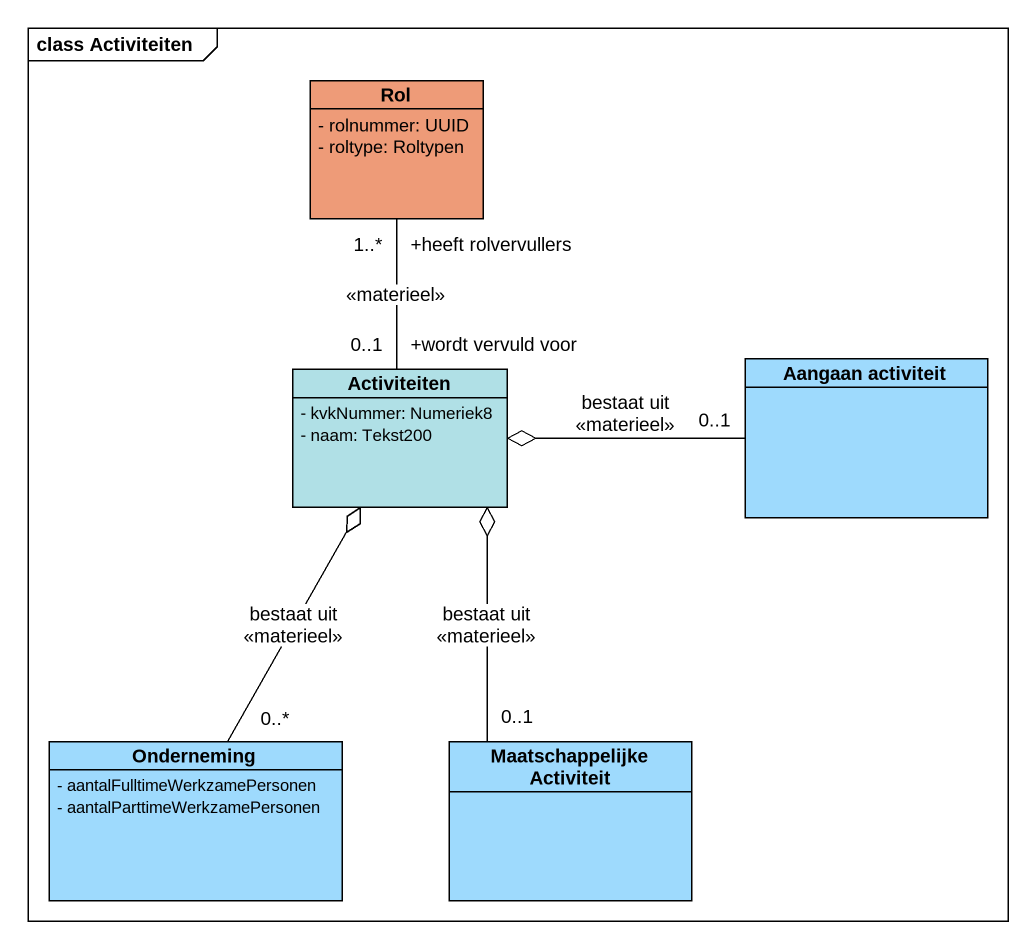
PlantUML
@startuml
mainframe class Activiteiten
hide circle
hide empty members
skinparam classAttributeIconSize 0
class Rol #EE9B78 {
  - rolnummer: UUID
  - roltype: Roltypen
}
class "Aangaan activiteit" as Aangaan_activiteit #9EDAFD
class Activiteiten #B0E0E6 {
  - kvkNummer: Numeriek8
  - naam: Tekst200
}
class Onderneming #9EDAFD {
  - aantalFulltimeWerkzamePersonen
  - aantalParttimeWerkzamePersonen
}
class "Maatschappelijke Activiteit" as Maatschappelijke_Activiteit #9EDAFD
Activiteiten "+wordt vervuld voor\n0..1" -up- "+heeft rolvervullers\n1..*" Rol : <<materieel>>
Activiteiten o-right- "0..1" Aangaan_activiteit : bestaat uit\n<<materieel>>
Activiteiten o-- "0..*" Onderneming : bestaat uit\n<<materieel>>
Activiteiten o-- "0..1" Maatschappelijke_Activiteit : bestaat uit\n<<materieel>>
@enduml
